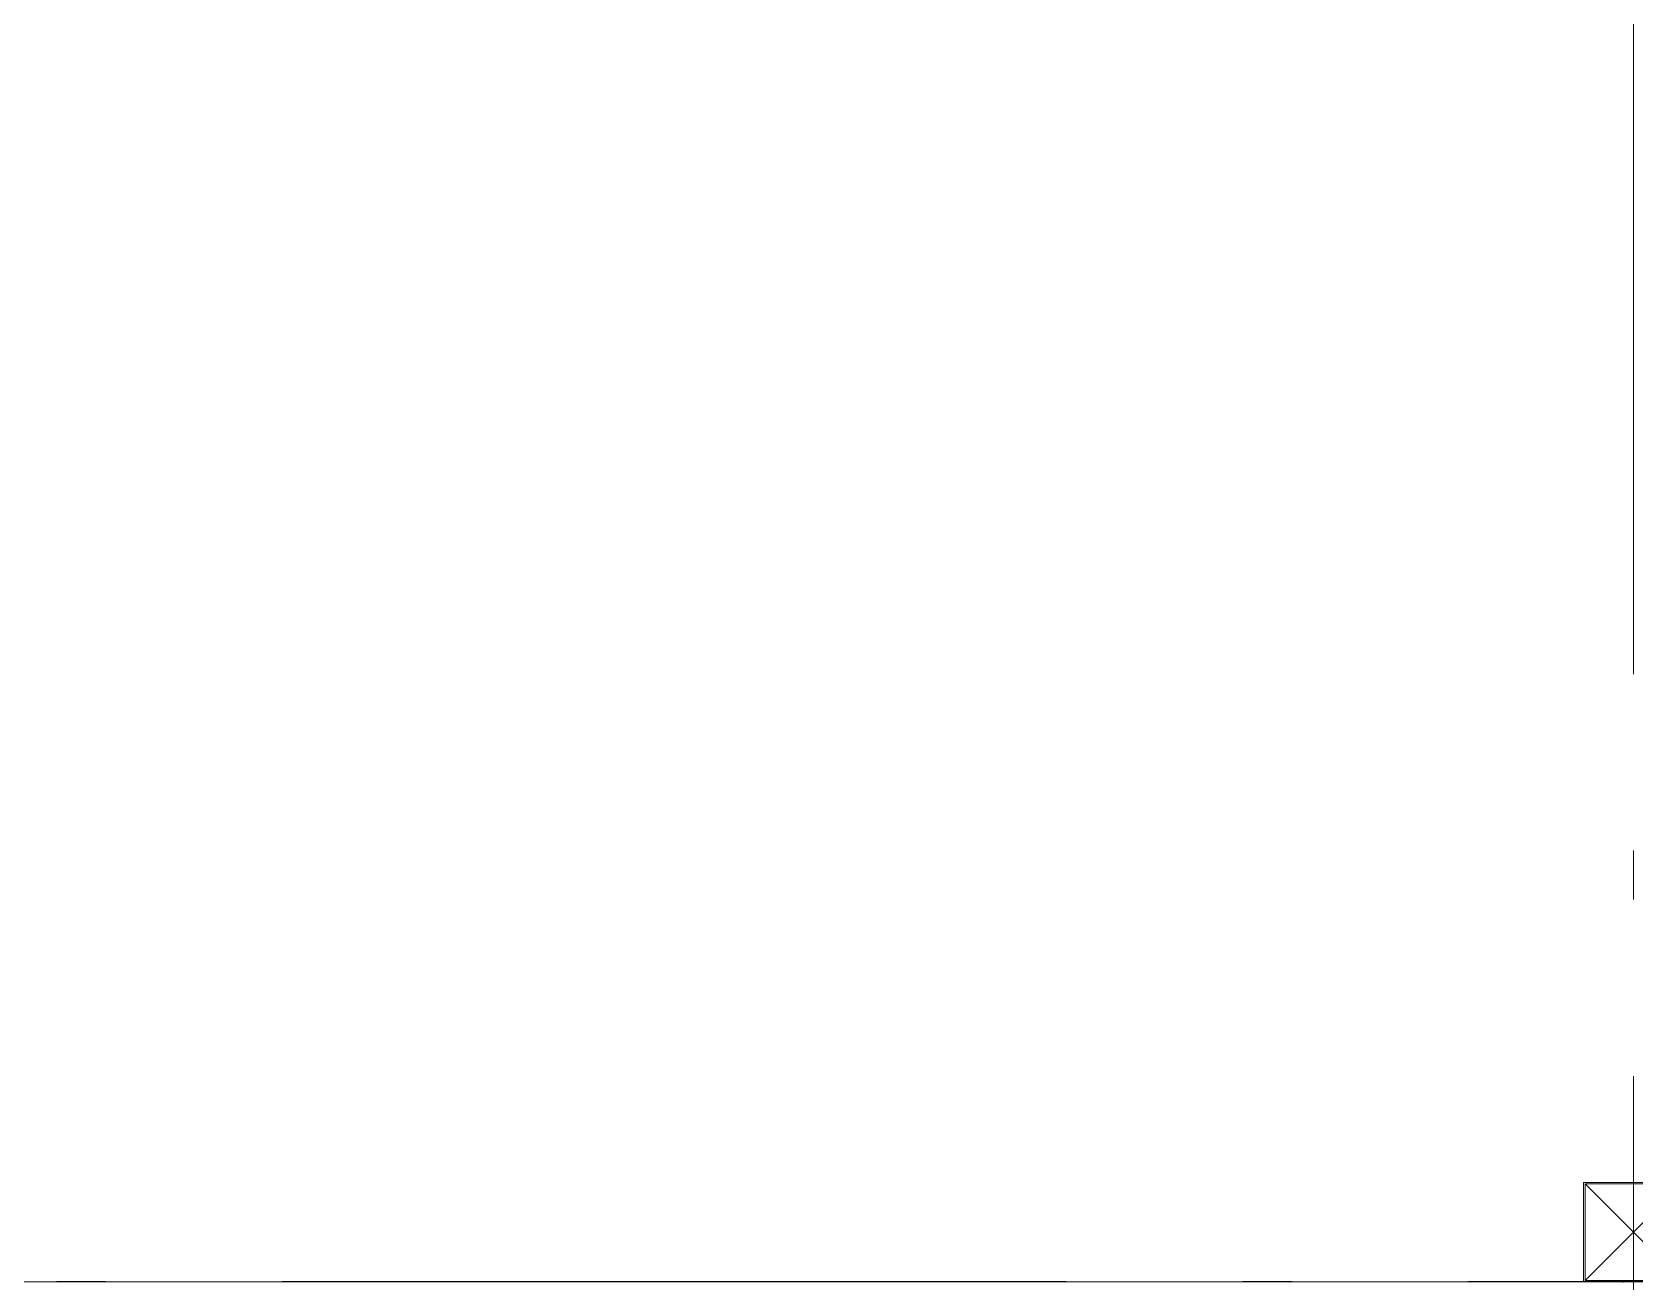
# Model space of a CAD drawing. Header units: metres. Extents: x -55 to 260, y -121 to 64.
# Drawn here: x 8.925 to 12.195, y 15.24 to 17.79 of the extents above; entities that cross this region are included whole.
import ezdxf

# ---------------------------------------------------------------- set-up
doc = ezdxf.new("R2010")
doc.units = ezdxf.units.M
doc.linetypes.add('01_Grid', pattern=[2.32, 1.6, -0.36, 0, -0.36])
for name, color, linetype, lineweight in [('0-1', 7, 'Continuous', 5), ('03EJES-1', 1, '01_Grid', 5), ('06MUREXT-1', 9, 'Continuous', 15), ('17EQAGUA-1', 253, 'Continuous', 5), ('70LINEA_0_25-1', 9, 'Continuous', 15)]:
    doc.layers.add(name, color=color, linetype=linetype, lineweight=lineweight)

# ---------------------------------------------------------------- blocks, each defined once
blk = doc.blocks.new('Downspout - Square - Downspout - Square 8_x8_-7116128-A1 _ A700')
at = {"layer": '17EQAGUA-1'}
for p, q in [((0.1016, 0.2032), (-0.1016, 0.2032)), ((-0.1016, 0.2032), (-0.1016, 0)), ((-0.0986, 0.2002), (0.0986, 0.2002)), ((-0.0986, 0.003), (-0.0986, 0.2002)), ((0.0986, 0.2002), (-0.0986, 0.003)), ((-0.0986, 0.2002), (0.0986, 0.003)), ((0.0986, 0.2002), (0.0986, 0.003)), ((0.1016, 0), (0.1016, 0.2032)), ((-0.1016, 0), (0.1016, 0)), ((0.0986, 0.003), (-0.0986, 0.003))]:
    blk.add_line(p, q, dxfattribs=at)
blk = doc.blocks.new('22011_AR_rvt-1-A1 _ A700')
at = {"layer": '17EQAGUA-1'}
blk.add_blockref('Downspout - Square - Downspout - Square 8_x8_-7116128-A1 _ A700', (12.192, 15.24), dxfattribs=at)
blk = doc.blocks.new('22011_AR_rvt-2-A1 _ A700')
at = {"layer": '06MUREXT-1'}
blk.add_line((12.0904, 15.24), (5.7005, 15.24), dxfattribs=at)
at = {"layer": '70LINEA_0_25-1'}
for p, q in [((12.0904, 15.24), (6.1177, 15.24)), ((12.1703, 15.239), (12.1703, 15.24))]:
    blk.add_line(p, q, dxfattribs=at)
at = {"layer": '17EQAGUA-1'}
blk.add_blockref('Downspout - Square - Downspout - Square 8_x8_-7116128-A1 _ A700', (12.192, 15.24), dxfattribs=at)

msp = doc.modelspace()

# ---------------------------------------------------------------- linework, layer by layer
at = {"layer": '03EJES-1'}
for p, q in [((12.192, -60.96), (12.192, 60.3168)), ((255.455, 15.241), (-51.4051, 15.241))]:
    msp.add_line(p, q, dxfattribs=at)

# ---------------------------------------------------------------- block references
at = {"layer": '0-1'}
for name in ['22011_AR_rvt-2-A1 _ A700', '22011_AR_rvt-1-A1 _ A700']:
    msp.add_blockref(name, (0, 0), dxfattribs=at)

doc.saveas('drawing.dxf')
